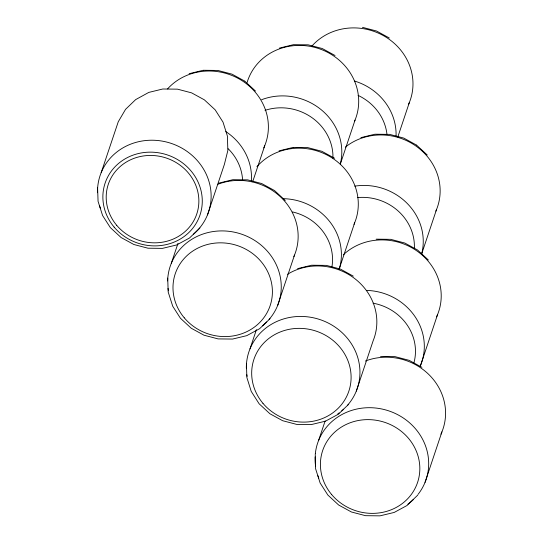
<?xml version="1.0" encoding="UTF-8"?>
<svg xmlns="http://www.w3.org/2000/svg" width="543" height="543" viewBox="0 0 543 543"><rect width="100%" height="100%" fill="white"/><g stroke="black" fill="none" stroke-linecap="round" stroke-linejoin="round"><path stroke-width="0.81" d="M315.252 453.887L315.612 468.806L320.153 483.026L327.857 495.04L338.635 505.004L351.409 511.981L365.514 515.68L379.998 515.85L394.211 512.436L407.012 505.506L417.737 495.121M101.168 172.681L118.272 121.741L125.555 109.34L135.662 99.607L148.789 92.405L162.771 89.004L177.486 89.161L191.591 92.86L204.365 99.837L215.143 109.801L223.03 122.155L227.388 136.035L227.856 150.465L224.374 164.42L207.48 214.906M171.289 263.375L177.995 243.345M252.671 181.756L264.733 145.694M249.984 348.898L256.418 329.669M277.602 305.594L294.496 255.108M340.298 164.162L355.047 120.091M339.083 269.342L354.64 222.861M397.795 137.033L409.327 102.579M318.714 440.163L325.148 420.927M356.296 391.123L373.19 340.637A57.205 53.153 18.5 0 0 354.912 278.729A57.205 53.153 18.5 0 0 287.505 274.29M421.741 253.703L436.491 209.632M420.669 365.079L437.556 314.594M425.026 482.381L441.921 431.895M199.899 228.026L189.466 238.031L176.665 244.954L162.452 248.375L147.968 248.205L133.863 244.506L121.089 237.529L110.31 227.565L102.6 215.544L98.066 201.331L97.591 187.396M270.02 318.721L259.588 328.719L246.787 335.649L232.574 339.063L218.089 338.9L203.985 335.201L191.211 328.223L180.432 318.252L172.728 306.238L168.187 292.025L167.712 278.091M338.608 413.97L348.715 404.243M338.282 414.248L325.481 421.171L311.268 424.585L296.783 424.422L282.679 420.723L269.905 413.746L259.126 403.782L251.239 391.428L246.882 377.548L246.407 363.613M279.462 48.076L293.451 44.675L308.159 44.831L322.264 48.531L335.038 55.508M189.154 73.685L203.136 70.285M279.054 150.852L293.037 147.445M360.905 137.623L374.894 134.216L389.602 134.372L403.714 138.071L416.481 145.049M218.91 183.1L232.899 179.699L247.608 179.855L261.712 183.554L274.486 190.525L285.265 200.496M297.605 268.622L311.594 265.222L326.302 265.378L340.407 269.077L353.303 276.156M203.367 70.271L217.845 70.441L231.956 74.14L244.73 81.111M293.268 147.431L307.745 147.601L321.856 151.3L334.631 158.278M376.19 239.171L390.668 239.334L404.779 243.033L417.553 250.011L428.332 259.982M380.548 356.466L395.032 356.636L409.137 360.335L421.911 367.312M362.439 27.32L376.543 31.019L389.317 37.996M416.603 145.151L427.26 155.013M244.852 81.219L255.509 91.081M246.332 368.106A57.205 53.153 18.5 0 1 321.544 320.139A57.205 53.153 18.5 0 1 347.724 405.044M343.665 409.218A57.205 53.153 18.5 0 1 341.778 410.868M339.151 412.911A57.205 53.153 18.5 0 1 337.787 413.875M247.079 376.347A57.205 53.153 18.5 0 1 246.827 374.718M311.587 46.433A57.205 53.153 18.5 0 1 384.885 36.483A57.205 53.153 18.5 0 1 408.689 104.073M354.633 81.063A57.205 53.153 18.5 0 1 396.051 136.334M358.068 95.385A50.058 46.508 18.5 0 1 386.935 134.06M247.113 82.495A57.205 53.153 18.5 0 1 320.295 49.114A57.205 53.153 18.5 0 1 354.409 121.584M261.59 99.722A57.205 53.153 18.5 0 1 320.906 109.482A57.205 53.153 18.5 0 1 340.413 163.565M265.004 110.365A50.058 46.508 18.5 0 1 332.94 158.142M345.348 147.139A57.205 53.153 18.5 0 1 416.108 146.169A57.205 53.153 18.5 0 1 435.853 211.125M354.81 186.134A57.205 53.153 18.5 0 1 421.66 253.907M357.43 197.598A50.058 46.508 18.5 0 1 414.35 248.497M167.543 88.937A57.205 53.153 18.5 0 1 241.044 80.052A57.205 53.153 18.5 0 1 263.755 147.934M225.786 131.576A57.205 53.153 18.5 0 1 251.368 181.097M228.121 148.68A50.058 46.508 18.5 0 1 242.565 179.645M97.53 192.717A57.205 53.153 18.5 0 1 176.013 145.225A57.205 53.153 18.5 0 1 193.593 234.108M100.34 208.227A57.205 53.153 18.5 0 1 99.579 205.811M256.893 166.721A57.205 53.153 18.5 0 1 330.198 156.764A57.205 53.153 18.5 0 1 354.002 224.354M282.774 198.663A57.205 53.153 18.5 0 1 339.124 269.511M292.568 211.94A50.058 46.508 18.5 0 1 331.983 266.559M343.271 254.85A57.205 53.153 18.5 0 1 415.728 250.14A57.205 53.153 18.5 0 1 436.586 316.834M366.525 290.417A57.205 53.153 18.5 0 1 420.031 366.573M373.082 303.184A50.058 46.508 18.5 0 1 413.854 363.07M217.933 184.253A57.205 53.153 18.5 0 1 280.833 197.177A57.205 53.153 18.5 0 1 293.858 256.608M167.644 280.928A57.205 53.153 18.5 0 1 243.678 234.922A57.205 53.153 18.5 0 1 269.029 319.522M266.776 321.951A57.205 53.153 18.5 0 1 262.432 325.868M168.384 290.824A57.205 53.153 18.5 0 1 168.025 288.374M365.358 361.041A57.205 53.153 18.5 0 1 428.576 374.263A57.205 53.153 18.5 0 1 440.943 434.135M315.34 453.622A57.205 53.153 18.5 0 1 391.924 412.028A57.205 53.153 18.5 0 1 418.029 494.408M413.61 499.329A57.205 53.153 18.5 0 1 407.881 504.175M318.768 478.078A57.205 53.153 18.5 0 1 317.893 475.702M315.558 465.982A57.205 53.153 18.5 0 1 315.103 456.887M262.941 403.313A50.058 46.508 18.5 0 0 347.907 393.709A50.058 46.508 18.5 0 0 293.335 328.685A50.058 46.508 18.5 0 0 262.941 403.313M114.125 227.096A50.058 46.508 18.5 0 0 199.084 217.492A50.058 46.508 18.5 0 0 144.513 152.474A50.058 46.508 18.5 0 0 114.125 227.096M116.697 225.311A46.657 43.345 18.5 0 0 195.887 216.358A46.657 43.345 18.5 0 0 145.022 155.753A46.657 43.345 18.5 0 0 116.697 225.311M184.247 317.791A50.058 46.508 18.5 0 0 269.206 308.186A50.058 46.508 18.5 0 0 214.634 243.162A50.058 46.508 18.5 0 0 184.247 317.791M331.671 494.578A50.058 46.508 18.5 0 0 416.637 484.967A50.058 46.508 18.5 0 0 362.066 419.949A50.058 46.508 18.5 0 0 331.671 494.578"/></g></svg>
